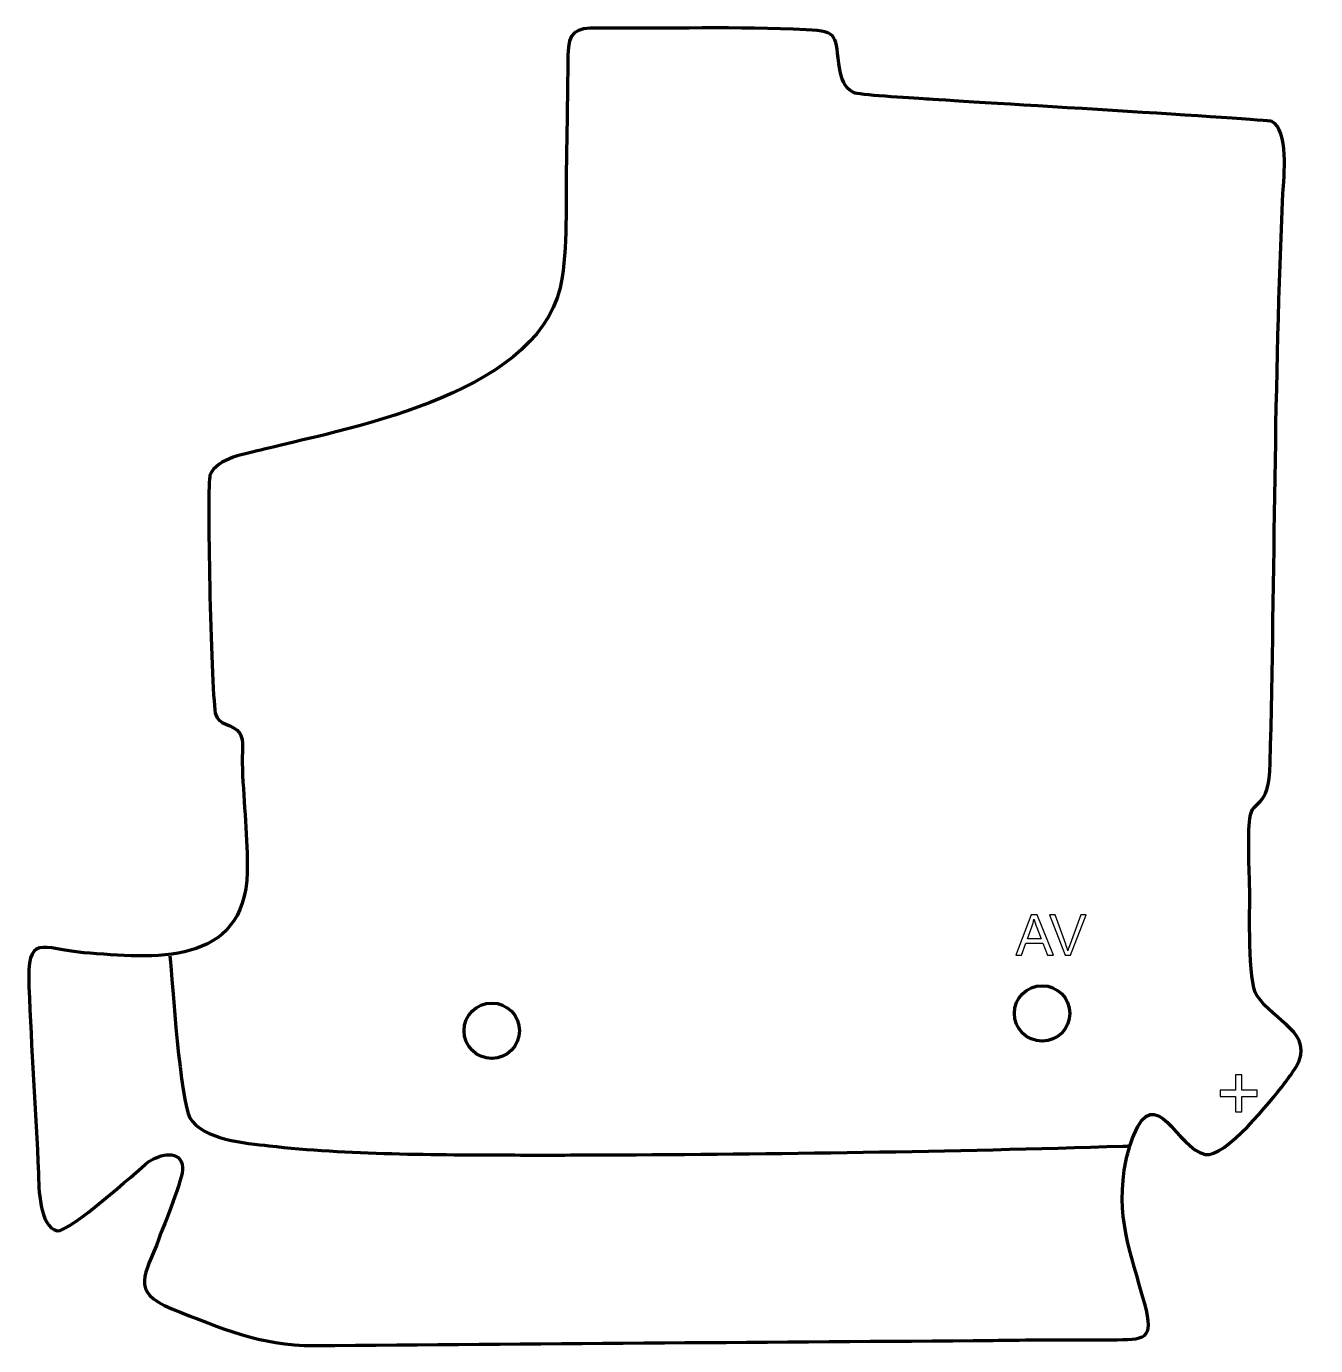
# Model space of a CAD drawing. Header units: millimetres. Extents: x 1053 to 1634, y 141 to 736.
import ezdxf

# ---------------------------------------------------------------- set-up
doc = ezdxf.new("R2010")
doc.units = ezdxf.units.MM
doc.header["$MEASUREMENT"] = 0
doc.layers.add('layer 2', color=7, linetype='Continuous')
doc.layers.add('layer 3', color=7, linetype='Continuous')

msp = doc.modelspace()

# ---------------------------------------------------------------- linework, layer by layer
at = {"layer": 'layer 2', "color": 142, "lineweight": 200}
for centre in [(1510.7843, 290.4966), (1262.6046, 282.6914)]:
    msp.add_ellipse(centre, major_axis=(0, 12.5), ratio=1, dxfattribs=at)
at = {"layer": 'layer 2', "color": 142}
for points, knots in [([(1498.906, 316.7254), (1498.906, 316.7254), (1505.8825, 334.9118), (1505.8825, 334.9118), (1505.8825, 334.9118), (1505.8825, 334.9118), (1508.5284, 334.9118), (1508.5284, 334.9118), (1508.5284, 334.9118), (1508.5284, 334.9118), (1515.9325, 316.7254), (1515.9325, 316.7254), (1515.9325, 316.7254), (1515.9325, 316.7254), (1513.1935, 316.7254), (1513.1935, 316.7254), (1513.1935, 316.7254), (1513.1935, 316.7254), (1511.0895, 322.2372), (1511.0895, 322.2372), (1511.0895, 322.2372), (1511.0895, 322.2372), (1503.4314, 322.2372), (1503.4314, 322.2372), (1503.4314, 322.2372), (1503.4314, 322.2372), (1501.4587, 316.7254), (1501.4587, 316.7254), (1501.4587, 316.7254), (1501.4587, 316.7254), (1498.906, 316.7254), (1498.906, 316.7254)], [0, 0, 0, 0, 0.11111111, 0.11111111, 0.11111111, 0.11111111, 0.22222222, 0.22222222, 0.22222222, 0.22222222, 0.33333333, 0.33333333, 0.33333333, 0.33333333, 0.44444444, 0.44444444, 0.44444444, 0.44444444, 0.55555556, 0.55555556, 0.55555556, 0.55555556, 0.66666667, 0.66666667, 0.66666667, 0.66666667, 0.77777778, 0.77777778, 0.77777778, 0.77777778, 1, 1, 1, 1]), ([(1521.1395, 316.7254), (1521.1395, 316.7254), (1514.1122, 334.9118), (1514.1122, 334.9118), (1514.1122, 334.9118), (1514.1122, 334.9118), (1516.7199, 334.9118), (1516.7199, 334.9118), (1516.7199, 334.9118), (1516.7199, 334.9118), (1521.4443, 321.6953), (1521.4443, 321.6953), (1521.4443, 321.6953), (1521.8211, 320.637), (1522.1428, 319.6464), (1522.3968, 318.7193), (1522.3968, 318.7193), (1522.6762, 319.7141), (1523.0022, 320.7047), (1523.3747, 321.6953), (1523.3747, 321.6953), (1523.3747, 321.6953), (1528.2769, 334.9118), (1528.2769, 334.9118), (1528.2769, 334.9118), (1528.2769, 334.9118), (1530.7322, 334.9118), (1530.7322, 334.9118), (1530.7322, 334.9118), (1530.7322, 334.9118), (1523.6414, 316.7254), (1523.6414, 316.7254), (1523.6414, 316.7254), (1523.6414, 316.7254), (1521.1395, 316.7254), (1521.1395, 316.7254)], [0, 0, 0, 0, 0.1, 0.1, 0.1, 0.1, 0.2, 0.2, 0.2, 0.2, 0.3, 0.3, 0.3, 0.3, 0.4, 0.4, 0.4, 0.4, 0.5, 0.5, 0.5, 0.5, 0.6, 0.6, 0.6, 0.6, 0.7, 0.7, 0.7, 0.7, 0.8, 0.8, 0.8, 0.8, 1, 1, 1, 1]), ([(1504.1384, 324.193), (1504.1384, 324.193), (1510.336, 324.193), (1510.336, 324.193), (1510.336, 324.193), (1510.336, 324.193), (1508.4395, 329.2349), (1508.4395, 329.2349), (1508.4395, 329.2349), (1507.868, 330.7674), (1507.4362, 332.0331), (1507.1356, 333.0322), (1507.1356, 333.0322), (1506.8858, 331.8469), (1506.5514, 330.6827), (1506.1323, 329.5312), (1506.1323, 329.5312), (1506.1323, 329.5312), (1504.1384, 324.193), (1504.1384, 324.193)], [0, 0, 0, 0, 0.16666667, 0.16666667, 0.16666667, 0.16666667, 0.33333333, 0.33333333, 0.33333333, 0.33333333, 0.5, 0.5, 0.5, 0.5, 0.66666667, 0.66666667, 0.66666667, 0.66666667, 1, 1, 1, 1]), ([(1597.9532, 246.038), (1597.9532, 246.038), (1597.9532, 252.9525), (1597.9532, 252.9525), (1597.9532, 252.9525), (1597.9532, 252.9525), (1591.0741, 252.9525), (1591.0741, 252.9525), (1591.0741, 252.9525), (1591.0741, 252.9525), (1591.0741, 255.8453), (1591.0741, 255.8453), (1591.0741, 255.8453), (1591.0741, 255.8453), (1597.9532, 255.8453), (1597.9532, 255.8453), (1597.9532, 255.8453), (1597.9532, 255.8453), (1597.9532, 262.7244), (1597.9532, 262.7244), (1597.9532, 262.7244), (1597.9532, 262.7244), (1600.8813, 262.7244), (1600.8813, 262.7244), (1600.8813, 262.7244), (1600.8813, 262.7244), (1600.8813, 255.8453), (1600.8813, 255.8453), (1600.8813, 255.8453), (1600.8813, 255.8453), (1607.7605, 255.8453), (1607.7605, 255.8453), (1607.7605, 255.8453), (1607.7605, 255.8453), (1607.7605, 252.9525), (1607.7605, 252.9525), (1607.7605, 252.9525), (1607.7605, 252.9525), (1600.8813, 252.9525), (1600.8813, 252.9525), (1600.8813, 252.9525), (1600.8813, 252.9525), (1600.8813, 246.038), (1600.8813, 246.038), (1600.8813, 246.038), (1600.8813, 246.038), (1597.9532, 246.038), (1597.9532, 246.038)], [0, 0, 0, 0, 0.07692308, 0.07692308, 0.07692308, 0.07692308, 0.15384615, 0.15384615, 0.15384615, 0.15384615, 0.23076923, 0.23076923, 0.23076923, 0.23076923, 0.30769231, 0.30769231, 0.30769231, 0.30769231, 0.38461538, 0.38461538, 0.38461538, 0.38461538, 0.46153846, 0.46153846, 0.46153846, 0.46153846, 0.53846154, 0.53846154, 0.53846154, 0.53846154, 0.61538462, 0.61538462, 0.61538462, 0.61538462, 0.69230769, 0.69230769, 0.69230769, 0.69230769, 0.76923077, 0.76923077, 0.76923077, 0.76923077, 0.84615385, 0.84615385, 0.84615385, 0.84615385, 1, 1, 1, 1])]:
    msp.add_open_spline(points, degree=3, knots=knots, dxfattribs=at)
at = {"layer": 'layer 2', "color": 142, "lineweight": 158}
msp.add_open_spline([(1117.4162, 316.4262), (1118.5634, 304.1069), (1122.186, 250.7194), (1126.4378, 243.46), (1126.4378, 243.46), (1132.2728, 233.4974), (1151.6155, 231.9748), (1162.1701, 230.7744), (1162.1701, 230.7744), (1197.3315, 226.7753), (1237.5837, 226.7518), (1273.0739, 226.6442), (1273.0739, 226.6442), (1286.4078, 226.6038), (1299.741, 226.6381), (1313.0748, 226.6999), (1313.0748, 226.6999), (1390.8376, 227.0833), (1469.503, 228.1832), (1547.2328, 230.6447), (1547.2328, 230.6447), (1548.2982, 230.6785), (1549.3635, 230.7132), (1550.4288, 230.7484)], degree=3, knots=[0, 0, 0, 0, 0.14285714, 0.14285714, 0.14285714, 0.14285714, 0.28571429, 0.28571429, 0.28571429, 0.28571429, 0.42857143, 0.42857143, 0.42857143, 0.42857143, 0.57142857, 0.57142857, 0.57142857, 0.57142857, 0.71428571, 0.71428571, 0.71428571, 0.71428571, 1, 1, 1, 1], dxfattribs=at)
at = {"layer": 'layer 3', "color": 242, "lineweight": 158}
msp.add_open_spline([(1613.653, 403.4561), (1613.0854, 381.2815), (1605.6547, 388.0342), (1604.4302, 378.4705), (1604.4302, 378.4705), (1603.4409, 370.7434), (1604.2396, 354.6709), (1604.429, 346.434), (1604.429, 346.434), (1604.523, 337.0913), (1603.4711, 304.9758), (1607.6716, 298.5161), (1607.6716, 298.5161), (1615.236, 286.8835), (1634.1344, 281.4927), (1625.3483, 266.4446), (1625.3483, 266.4446), (1623.7821, 263.7622), (1621.6492, 261.0347), (1619.8028, 258.5118), (1619.8028, 258.5118), (1614.4949, 251.5976), (1593.11, 224.9598), (1584.3206, 226.8746), (1584.3206, 226.8746), (1571.6828, 229.6279), (1561.8495, 259.9722), (1552.1269, 235.5642), (1552.1269, 235.5642), (1550.6742, 231.9174), (1549.6755, 228.302), (1548.6276, 224.5295), (1548.6276, 224.5295), (1543.6368, 198.5032), (1550.5496, 183.6806), (1557.0646, 159.5669), (1557.0646, 159.5669), (1561.5827, 142.8444), (1557.1542, 143.4714), (1541.9908, 143.3228), (1541.9908, 143.3228), (1527.2331, 143.1783), (1512.5367, 143.3812), (1497.6954, 143.1594), (1497.6954, 143.1594), (1491.7145, 143.0701), (1485.7361, 142.9864), (1479.7545, 142.9385), (1479.7545, 142.9385), (1380.6892, 142.2841), (1281.6664, 141.4754), (1182.6045, 140.6697), (1182.6045, 140.6697), (1157.2839, 140.8411), (1141.3242, 148.2997), (1118.3511, 157.2624), (1118.3511, 157.2624), (1098.9815, 165.321), (1106.566, 172.4758), (1112.469, 188.8504), (1112.469, 188.8504), (1114.7018, 194.9479), (1123.6235, 216.0799), (1123.1624, 221.0406), (1123.1624, 221.0406), (1122.3844, 229.4108), (1113.0556, 227.0041), (1107.9849, 223.6474), (1107.9849, 223.6474), (1101.5571, 218.4938), (1072.4646, 191.9), (1066.6509, 192.4594), (1066.6509, 192.4594), (1058.4605, 194.3325), (1058.3785, 211.9566), (1058.1423, 218.4638), (1058.1423, 218.4638), (1057.1334, 246.5133), (1054.8769, 274.6127), (1053.8999, 302.5387), (1053.8999, 302.5387), (1052.7404, 326.9588), (1059.5727, 319.7373), (1078.625, 317.8694), (1078.625, 317.8694), (1109.7489, 315.2777), (1151.1958, 311.4016), (1152.3295, 354.1628), (1152.3295, 354.1628), (1152.6226, 369.2545), (1150.7139, 385.3343), (1150.1518, 400.6693), (1150.1518, 400.6693), (1149.855, 408.765), (1150.859, 413.7204), (1149.129, 416.5373), (1149.129, 416.5373), (1145.9401, 421.7298), (1138.9716, 420.0415), (1137.9386, 425.9305), (1137.9386, 425.9305), (1135.8823, 439.3894), (1134.1127, 529.5079), (1135.5235, 533.1166), (1135.5235, 533.1166), (1138.7275, 541.312), (1152.1808, 542.9109), (1159.9956, 544.9202), (1159.9956, 544.9202), (1201.7885, 555.3476), (1286.7519, 570.5074), (1294.4013, 622.4828), (1294.4013, 622.4828), (1296.8013, 638.7903), (1295.9503, 661.0406), (1296.2881, 678.0771), (1296.2881, 678.0771), (1296.5839, 692.9993), (1296.8163, 707.9196), (1296.958, 722.8441), (1296.958, 722.8441), (1297.0475, 733.1586), (1300.1316, 735.0005), (1310.5357, 734.871), (1310.5357, 734.871), (1341.5442, 734.5533), (1373.5094, 735.6583), (1404.3852, 734.0993), (1404.3852, 734.0993), (1419.6171, 733.3302), (1417.1641, 731.715), (1419.5317, 716.1337), (1419.5317, 716.1337), (1420.7538, 709.7755), (1423.0718, 706.9042), (1426.4459, 705.585), (1426.4459, 705.585), (1430.3342, 704.4959), (1454.7725, 703.178), (1459.8144, 702.8184), (1459.8144, 702.8184), (1476.3512, 701.6892), (1612.407, 693.6671), (1614.3389, 692.7781), (1614.3389, 692.7781), (1622.0916, 689.2109), (1619.8911, 667.4128), (1619.3738, 660.4266), (1619.3738, 660.4266), (1615.4646, 574.869), (1615.8272, 489.079), (1613.653, 403.4561)], degree=3, knots=[0, 0, 0, 0, 0.02564103, 0.02564103, 0.02564103, 0.02564103, 0.05128205, 0.05128205, 0.05128205, 0.05128205, 0.07692308, 0.07692308, 0.07692308, 0.07692308, 0.1025641, 0.1025641, 0.1025641, 0.1025641, 0.12820513, 0.12820513, 0.12820513, 0.12820513, 0.15384615, 0.15384615, 0.15384615, 0.15384615, 0.17948718, 0.17948718, 0.17948718, 0.17948718, 0.20512821, 0.20512821, 0.20512821, 0.20512821, 0.23076923, 0.23076923, 0.23076923, 0.23076923, 0.25641026, 0.25641026, 0.25641026, 0.25641026, 0.28205128, 0.28205128, 0.28205128, 0.28205128, 0.30769231, 0.30769231, 0.30769231, 0.30769231, 0.33333333, 0.33333333, 0.33333333, 0.33333333, 0.35897436, 0.35897436, 0.35897436, 0.35897436, 0.38461538, 0.38461538, 0.38461538, 0.38461538, 0.41025641, 0.41025641, 0.41025641, 0.41025641, 0.43589744, 0.43589744, 0.43589744, 0.43589744, 0.46153846, 0.46153846, 0.46153846, 0.46153846, 0.48717949, 0.48717949, 0.48717949, 0.48717949, 0.51282051, 0.51282051, 0.51282051, 0.51282051, 0.53846154, 0.53846154, 0.53846154, 0.53846154, 0.56410256, 0.56410256, 0.56410256, 0.56410256, 0.58974359, 0.58974359, 0.58974359, 0.58974359, 0.61538462, 0.61538462, 0.61538462, 0.61538462, 0.64102564, 0.64102564, 0.64102564, 0.64102564, 0.66666667, 0.66666667, 0.66666667, 0.66666667, 0.69230769, 0.69230769, 0.69230769, 0.69230769, 0.71794872, 0.71794872, 0.71794872, 0.71794872, 0.74358974, 0.74358974, 0.74358974, 0.74358974, 0.76923077, 0.76923077, 0.76923077, 0.76923077, 0.79487179, 0.79487179, 0.79487179, 0.79487179, 0.82051282, 0.82051282, 0.82051282, 0.82051282, 0.84615385, 0.84615385, 0.84615385, 0.84615385, 0.87179487, 0.87179487, 0.87179487, 0.87179487, 0.8974359, 0.8974359, 0.8974359, 0.8974359, 0.92307692, 0.92307692, 0.92307692, 0.92307692, 0.94871795, 0.94871795, 0.94871795, 0.94871795, 1, 1, 1, 1], dxfattribs=at)

doc.saveas('drawing.dxf')
